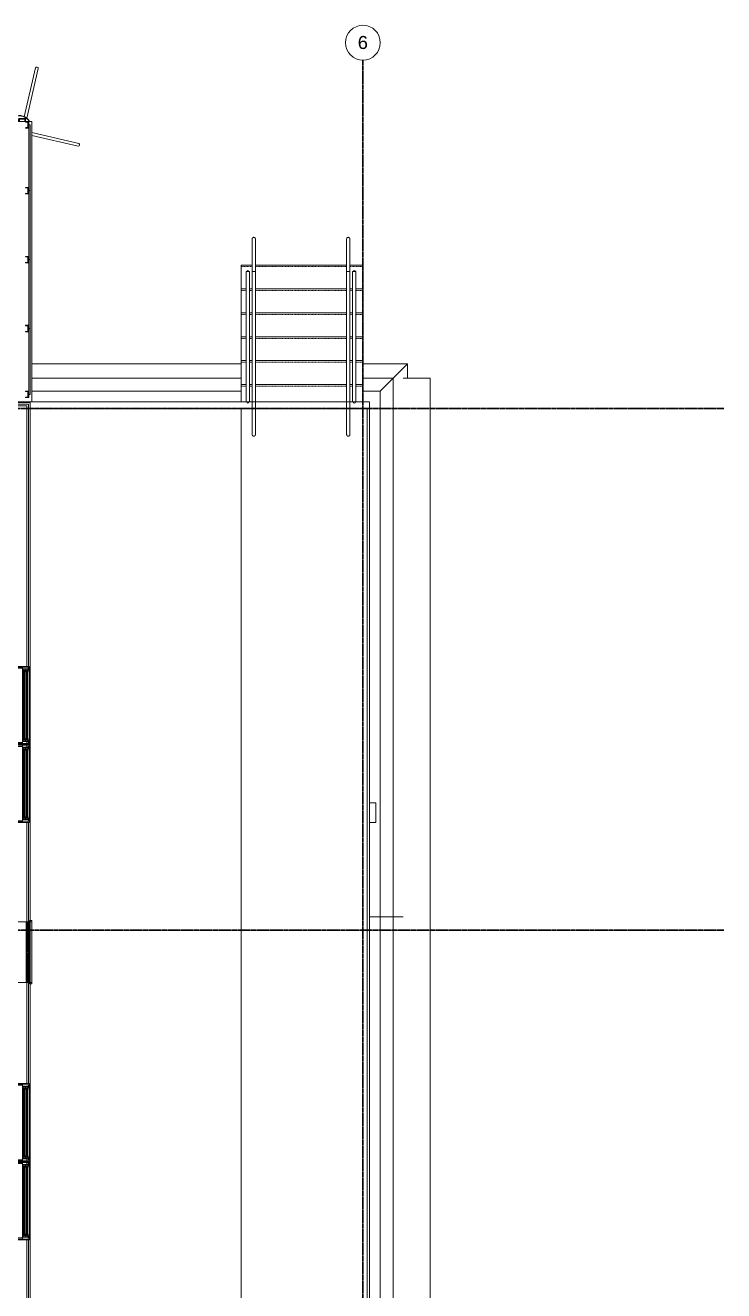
# Model space of a CAD drawing. Header units: inches. Extents: x -4093 to -1777, y 9773 to 12264.
# Drawn here: x -2099 to -1777, y 11681 to 12264 of the extents above; entities that cross this region are included whole.
import ezdxf

# ---------------------------------------------------------------- set-up
doc = ezdxf.new("R2010")
doc.units = ezdxf.units.IN
doc.header["$MEASUREMENT"] = 0
for name, pattern in [('Dash', [0.25, 0.125, -0.125]), ('Grid Line 1_2_', [0.875, 0.5, -0.125, 0.125, -0.125]), ('Overhead 1_16_', [0.101562, 0.0625, -0.039062])]:
    doc.linetypes.add(name, pattern=pattern)
for name, color, linetype, lineweight in [('0-1', 7, 'Continuous', 5), ('0-2', 7, 'Continuous', 9), ('0-3', 165, 'Continuous', 5), ('A-DETL-GENF', 92, 'Continuous', 18), ('A-DETL-GENF-HDLN', 1, 'Dash', 9), ('A-FLOR-2', 192, 'Continuous', 9), ('A-FLOR-HRAL', 11, 'Continuous', 9), ('A-GENM', 5, 'Continuous', 9), ('A-GLAZ', 151, 'Continuous', 18), ('A-GLAZ-1', 151, 'Continuous', 9), ('A-GLAZ-2', 151, 'Continuous', 30), ('A-GLAZ-CURT', 52, 'Continuous', 9), ('A-GLAZ-CWMG', 51, 'Continuous', 9), ('A-WALL', 113, 'Continuous', 18), ('A-WALL-3', 113, 'Continuous', 9), ('E-FIRE', 2, 'Continuous', 9), ('S-FNDN-1', 7, 'Continuous', 9), ('S-FNDN-2', 32, 'Continuous', 9), ('S-GRID-1', 1, 'Grid Line 1_2_', 30), ('S-GRID-IDEN', 1, 'Continuous', 9), ('S-GRID-IDEN-1', 147, 'Continuous', 9), ('S-STRS', 31, 'Continuous', 9), ('S-STRS-3', 31, 'Overhead 1_16_', 9)]:
    doc.layers.add(name, color=color, linetype=linetype, lineweight=lineweight)
doc.styles.add('Arial_1', font='arial.ttf', dxfattribs={"height": 6})

# ---------------------------------------------------------------- blocks, each defined once
blk = doc.blocks.new('316600 - Special Foundations - Diamond Pier - Generic - 316600 - Special Foundations - Diamond Pier - Generic-V118-BACKGROUND - 1ST FLOOR')
at = {"layer": 'S-FNDN-1'}
for p, q in [((7.46, 27.36), (2.26, 4.87)), ((3.39, 4.19), (8.68, 27.08)), ((-27.36, 7.46), (-16.14, 4.87)), ((-10.59, 4.87), (-27.08, 8.68)), ((-12.9, 4.12), (-6.41, 2.62)), ((-4.15, 3.38), (-7.35, 4.12)), ((-1.47, 4.12), (-1.77, 2.8)), ((-0.48, 2.86), (-0.23, 3.93)), ((27.36, -7.46), (5.77, -2.47)), ((5.77, -3.75), (27.08, -8.68))]:
    blk.add_line(p, q, dxfattribs=at)
for radius, start, end in [(5.41, 129.82676, 151.0098), (5.21, 127.01247, 149.74973), (5.41, 29.27295, 115.09263), (5.21, 30.46508, 109.28426)]:
    blk.add_arc((0, 0), radius, start, end, dxfattribs=at)
for centre, major_axis, start_param, end_param in [((8.07, 27.22), (-0.609, 0.141), 4.712389, 6.283185), ((8.07, 27.22), (-0.609, 0.141), 3.141593, 4.712389), ((-27.22, 8.07), (0.141, 0.609), 1.570796, 3.141593), ((-27.22, 8.07), (0.141, 0.609), 0, 1.570796), ((-0.81, 4.18), (-0.609, 0.141), 0.414884, 1.570796), ((-0.81, 4.18), (-0.609, 0.141), 1.570796, 3.002938), ((27.22, -8.07), (0.141, 0.609), 3.141593, 4.712389), ((27.22, -8.07), (0.141, 0.609), 4.712389, 6.283185)]:
    blk.add_ellipse(centre, major_axis=major_axis, ratio=0.764544, start_param=start_param, end_param=end_param, dxfattribs=at)
blk = doc.blocks.new('Grid - Grid Head - Circle-1738874-BACKGROUND - 1ST FLOOR')
at = {"layer": 'S-GRID-IDEN-1'}
for start, end in [(360, 180), (180, 360)]:
    blk.add_arc((0, 0), 0.25, start, end, dxfattribs=at)
blk = doc.blocks.new('CTR - 1st Phase - Structure_rvt-1-BACKGROUND - 1ST FLOOR')
at = {"layer": 'S-FNDN-1'}
for p in [(-1924.82, 12101.19), (-1912.32, 9881.19)]:
    blk.add_line(p, (-1912.32, 12101.19), dxfattribs=at)
at = {"layer": 'S-GRID-1'}
for p, q in [((-1943.32, 9772.61), (-1943.32, 12247.5)), ((-1777.25, 12087.19), (-4076.95, 12087.19)), ((-1777.25, 11847.19), (-4076.95, 11847.19))]:
    blk.add_line(p, q, dxfattribs=at)
at = {"layer": '0-2'}
blk.add_blockref('316600 - Special Foundations - Diamond Pier - Generic - 316600 - Special Foundations - Diamond Pier - Generic-V118-BACKGROUND - 1ST FLOOR', (-2101.47, 12216.57), dxfattribs=at)
at = {"layer": '0-3', "xscale": 31.99999999999999, "yscale": 31.99999999999999, "zscale": 31.99999999999999}
blk.add_blockref('Grid - Grid Head - Circle-1738874-BACKGROUND - 1ST FLOOR', (-1943.32, 12255.5), dxfattribs=at)
at = {"layer": 'S-GRID-IDEN', "insert": (-1945.7, 12258.6), "char_height": 6, "width": 5.656, "attachment_point": 1, "style": 'Arial_1'}
blk.add_mtext('6', dxfattribs=at)
blk = doc.blocks.new('Window-Double_Hung-Marvin-Essential - 2-WIDE _TEMP ALL LOW_ ESDH3066-3454284-BACKGROUND - 1ST FLOOR')
at = {"layer": 'A-DETL-GENF'}
for p, q in [((-19.25, -2.98), (-19.25, -2.94)), ((-19.25, -2.94), (-17.9, -2.94)), ((-17.75, -2.98), (-19.25, -2.98)), ((-17.9, -2.94), (-17.9, -2.83)), ((-17.9, -2.83), (-17.75, -2.83)), ((-16.72, -0.94), (-17.75, -0.94)), ((-17.75, -4.03), (-17.75, -0.94)), ((-17.75, -4.03), (-17.16, -4.03)), ((-17.08, -3.62), (-17.16, -4.03)), ((-17.08, -3.62), (-16.19, -3.62)), ((-16.85, -4), (-16.85, -3.62)), ((-16.3, -4), (-16.85, -4)), ((-16.72, -3.52), (-16.72, -0.94)), ((-16.38, -3.52), (-16.72, -3.52)), ((-16.56, -1.28), (-15.34, -1.28)), ((-16.56, -1.28), (-16.56, -2.22)), ((-15.34, -2.22), (-16.56, -2.22)), ((-16.56, -2.5), (-15.34, -2.5)), ((-16.56, -2.5), (-16.56, -3.44)), ((-15.34, -3.44), (-16.56, -3.44)), ((-16.38, -3.62), (-16.38, -3.52)), ((-16.18, -3.76), (-16.3, -3.76)), ((-16.3, -3.76), (-16.3, -4)), ((-16.19, -3.62), (-16.19, -3.72)), ((-16.19, -3.72), (-16.1, -3.72)), ((-16.18, -3.97), (-16.18, -3.76)), ((-16.18, -3.97), (-16.1, -3.97)), ((-16.1, -3.72), (-16.1, -3.97)), ((-15.28, -1.4), (-15.94, -1.4)), ((-15.94, -1.4), (-15.94, -2.12)), ((-15.94, -2.12), (-15.28, -2.12)), ((-15.28, -2.62), (-15.94, -2.62)), ((-15.94, -2.62), (-15.94, -3.34)), ((-15.94, -3.34), (-15.28, -3.34)), ((15.84, -1.41), (-15.84, -1.41)), ((-15.84, -1.41), (-15.84, -2.1)), ((15.84, -1.54), (-15.84, -1.54)), ((15.84, -1.98), (-15.84, -1.98)), ((15.84, -2.1), (-15.84, -2.1)), ((15.84, -2.63), (-15.84, -2.63)), ((-15.84, -2.63), (-15.84, -3.32)), ((15.84, -2.76), (-15.84, -2.76)), ((15.84, -3.2), (-15.84, -3.2)), ((15.84, -3.32), (-15.84, -3.32)), ((-15.54, -1.54), (-15.54, -1.98)), ((-15.54, -2.76), (-15.54, -3.2)), ((-15.34, -1.28), (-15.28, -1.34)), ((-15.34, -2.22), (-15.28, -2.16)), ((-15.34, -2.5), (-15.28, -2.56)), ((-15.34, -3.44), (-15.28, -3.38)), ((-15.28, -1.34), (-15.28, -1.4)), ((-15.28, -2.12), (-15.28, -2.16)), ((-15.28, -2.56), (-15.28, -2.62)), ((-15.28, -3.34), (-15.28, -3.38)), ((15.34, -1.28), (15.28, -1.34)), ((15.28, -1.34), (15.28, -1.4)), ((15.28, -1.4), (15.94, -1.4)), ((15.28, -2.12), (15.28, -2.16)), ((15.94, -2.12), (15.28, -2.12)), ((15.34, -2.22), (15.28, -2.16)), ((15.34, -2.5), (15.28, -2.56)), ((15.28, -2.56), (15.28, -2.62)), ((15.28, -2.62), (15.94, -2.62)), ((15.28, -3.34), (15.28, -3.38)), ((15.94, -3.34), (15.28, -3.34)), ((15.34, -3.44), (15.28, -3.38)), ((16.56, -1.28), (15.34, -1.28)), ((15.34, -2.22), (16.56, -2.22)), ((16.56, -2.5), (15.34, -2.5)), ((15.34, -3.44), (16.56, -3.44)), ((15.54, -1.54), (15.54, -1.98)), ((15.54, -2.76), (15.54, -3.2)), ((15.84, -1.41), (15.84, -2.1)), ((15.84, -2.63), (15.84, -3.32)), ((15.94, -1.4), (15.94, -2.12)), ((15.94, -2.62), (15.94, -3.34)), ((16.19, -3.72), (16.1, -3.72)), ((16.1, -3.72), (16.1, -3.97)), ((16.18, -3.97), (16.1, -3.97)), ((16.18, -3.97), (16.18, -3.76)), ((16.18, -3.76), (16.3, -3.76)), ((17.08, -3.62), (16.19, -3.62)), ((16.19, -3.62), (16.19, -3.72)), ((16.3, -3.76), (16.3, -4)), ((16.3, -4), (16.85, -4)), ((16.38, -3.62), (16.38, -3.52)), ((16.38, -3.52), (16.72, -3.52)), ((16.56, -1.28), (16.56, -2.22)), ((16.56, -2.5), (16.56, -3.44)), ((16.72, -3.52), (16.72, -0.94)), ((16.72, -0.94), (17.75, -0.94)), ((16.85, -4), (16.85, -3.62)), ((17.08, -3.62), (17.16, -4.03)), ((17.75, -4.03), (17.16, -4.03)), ((17.75, -4.03), (17.75, -0.94)), ((17.9, -2.83), (17.75, -2.83)), ((17.75, -2.98), (19.25, -2.98)), ((17.9, -2.94), (17.9, -2.83)), ((19.25, -2.94), (17.9, -2.94)), ((19.25, -2.98), (19.25, -2.94))]:
    blk.add_line(p, q, dxfattribs=at)
at = {"layer": 'A-DETL-GENF-HDLN'}
blk.add_line((16.1, -3.97), (-16.5, -3.97), dxfattribs=at)
at = {"layer": 'A-GLAZ'}
for p, q in [((-17.13, 4.44), (-17.75, 4.44)), ((-17.13, -0.91), (-17.13, 4.44)), ((17.12, 4.44), (17.75, 4.44)), ((17.12, 4.44), (17.12, -0.91))]:
    blk.add_line(p, q, dxfattribs=at)
at = {"layer": 'A-GLAZ-1'}
for p, q in [((-17.75, 4.44), (17.75, 4.44)), ((-17.75, -0.94), (17.75, -0.94)), ((17.75, -4.03), (-17.75, -4.03))]:
    blk.add_line(p, q, dxfattribs=at)
at = {"layer": 'A-GLAZ-2'}
for p, q in [((-17.75, -0.91), (-17.75, 4.44)), ((17.75, 4.44), (17.75, -0.91)), ((-17.75, -4.03), (-17.75, -0.94)), ((17.75, -0.94), (17.75, -4.03))]:
    blk.add_line(p, q, dxfattribs=at)
blk = doc.blocks.new('Window-Double_Hung-Marvin-Essential - 2-WIDE _TEMP ALL LOW_ ESDH3066-3454277-BACKGROUND - 1ST FLOOR')
at = {"layer": 'A-DETL-GENF'}
for p, q in [((-19.25, 2.98), (-19.25, 2.94)), ((-17.75, 2.98), (-19.25, 2.98)), ((-19.25, 2.94), (-17.9, 2.94)), ((-17.9, 2.94), (-17.9, 2.83)), ((-17.9, 2.83), (-17.75, 2.83)), ((-17.75, 4.03), (-17.16, 4.03)), ((-17.75, 4.03), (-17.75, 0.94)), ((-16.72, 0.94), (-17.75, 0.94)), ((-17.08, 3.62), (-17.16, 4.03)), ((-17.08, 3.62), (-16.19, 3.62)), ((-16.85, 4), (-16.85, 3.62)), ((-16.3, 4), (-16.85, 4)), ((-16.38, 3.52), (-16.72, 3.52)), ((-16.72, 3.52), (-16.72, 0.94)), ((-15.34, 3.44), (-16.56, 3.44)), ((-16.56, 2.5), (-16.56, 3.44)), ((-16.56, 2.5), (-15.34, 2.5)), ((-15.34, 2.22), (-16.56, 2.22)), ((-16.56, 1.28), (-16.56, 2.22)), ((-16.56, 1.28), (-15.34, 1.28)), ((-16.38, 3.62), (-16.38, 3.52)), ((-16.3, 3.76), (-16.3, 4)), ((-16.18, 3.76), (-16.3, 3.76)), ((-16.19, 3.72), (-16.1, 3.72)), ((-16.19, 3.62), (-16.19, 3.72)), ((-16.18, 3.97), (-16.1, 3.97)), ((-16.18, 3.97), (-16.18, 3.76)), ((-16.1, 3.72), (-16.1, 3.97)), ((-15.94, 2.62), (-15.94, 3.34)), ((-15.94, 3.34), (-15.28, 3.34)), ((-15.28, 2.62), (-15.94, 2.62)), ((-15.94, 1.4), (-15.94, 2.12)), ((-15.94, 2.12), (-15.28, 2.12)), ((-15.28, 1.4), (-15.94, 1.4)), ((15.84, 3.32), (-15.84, 3.32)), ((-15.84, 2.63), (-15.84, 3.32)), ((15.84, 3.2), (-15.84, 3.2)), ((15.84, 2.76), (-15.84, 2.76)), ((15.84, 2.63), (-15.84, 2.63)), ((15.84, 2.1), (-15.84, 2.1)), ((-15.84, 1.41), (-15.84, 2.1)), ((15.84, 1.98), (-15.84, 1.98)), ((15.84, 1.54), (-15.84, 1.54)), ((15.84, 1.41), (-15.84, 1.41)), ((-15.54, 2.76), (-15.54, 3.2)), ((-15.54, 1.54), (-15.54, 1.98)), ((-15.34, 3.44), (-15.28, 3.38)), ((-15.34, 2.5), (-15.28, 2.56)), ((-15.34, 2.22), (-15.28, 2.16)), ((-15.34, 1.28), (-15.28, 1.34)), ((-15.28, 3.34), (-15.28, 3.38)), ((-15.28, 2.56), (-15.28, 2.62)), ((-15.28, 2.12), (-15.28, 2.16)), ((-15.28, 1.34), (-15.28, 1.4)), ((15.34, 3.44), (15.28, 3.38)), ((15.28, 3.34), (15.28, 3.38)), ((15.94, 3.34), (15.28, 3.34)), ((15.28, 2.56), (15.28, 2.62)), ((15.28, 2.62), (15.94, 2.62)), ((15.34, 2.5), (15.28, 2.56)), ((15.34, 2.22), (15.28, 2.16)), ((15.28, 2.12), (15.28, 2.16)), ((15.94, 2.12), (15.28, 2.12)), ((15.28, 1.34), (15.28, 1.4)), ((15.28, 1.4), (15.94, 1.4)), ((15.34, 1.28), (15.28, 1.34)), ((15.34, 3.44), (16.56, 3.44)), ((16.56, 2.5), (15.34, 2.5)), ((15.34, 2.22), (16.56, 2.22)), ((16.56, 1.28), (15.34, 1.28)), ((15.54, 2.76), (15.54, 3.2)), ((15.54, 1.54), (15.54, 1.98)), ((15.84, 2.63), (15.84, 3.32)), ((15.84, 1.41), (15.84, 2.1)), ((15.94, 2.62), (15.94, 3.34)), ((15.94, 1.4), (15.94, 2.12)), ((16.18, 3.97), (16.1, 3.97)), ((16.1, 3.72), (16.1, 3.97)), ((16.19, 3.72), (16.1, 3.72)), ((16.18, 3.97), (16.18, 3.76)), ((16.18, 3.76), (16.3, 3.76)), ((16.19, 3.62), (16.19, 3.72)), ((17.08, 3.62), (16.19, 3.62)), ((16.3, 3.76), (16.3, 4)), ((16.3, 4), (16.85, 4)), ((16.38, 3.62), (16.38, 3.52)), ((16.38, 3.52), (16.72, 3.52)), ((16.56, 2.5), (16.56, 3.44)), ((16.56, 1.28), (16.56, 2.22)), ((16.72, 3.52), (16.72, 0.94)), ((16.72, 0.94), (17.75, 0.94)), ((16.85, 4), (16.85, 3.62)), ((17.08, 3.62), (17.16, 4.03)), ((17.75, 4.03), (17.16, 4.03)), ((17.75, 4.03), (17.75, 0.94)), ((17.75, 2.98), (19.25, 2.98)), ((17.9, 2.83), (17.75, 2.83)), ((17.9, 2.94), (17.9, 2.83)), ((19.25, 2.94), (17.9, 2.94)), ((19.25, 2.98), (19.25, 2.94))]:
    blk.add_line(p, q, dxfattribs=at)
at = {"layer": 'A-DETL-GENF-HDLN'}
blk.add_line((16.1, 3.97), (-16.5, 3.97), dxfattribs=at)
at = {"layer": 'A-GLAZ'}
for p, q in [((-17.13, 0.91), (-17.13, -4.44)), ((17.12, -4.44), (17.12, 0.91)), ((-17.13, -4.44), (-17.75, -4.44)), ((17.12, -4.44), (17.75, -4.44))]:
    blk.add_line(p, q, dxfattribs=at)
at = {"layer": 'A-GLAZ-1'}
for p, q in [((17.75, 4.03), (-17.75, 4.03)), ((-17.75, 0.94), (17.75, 0.94)), ((-17.75, -4.44), (17.75, -4.44))]:
    blk.add_line(p, q, dxfattribs=at)
at = {"layer": 'A-GLAZ-2'}
for p, q in [((-17.75, 4.03), (-17.75, 0.94)), ((-17.75, 0.91), (-17.75, -4.44)), ((17.75, 0.94), (17.75, 4.03)), ((17.75, -4.44), (17.75, 0.91))]:
    blk.add_line(p, q, dxfattribs=at)
blk = doc.blocks.new('Basic Wall _ 3_ XPS - ___-2578962-BACKGROUND - 1ST FLOOR')
at = {"layer": 'S-FNDN-2'}
for p, q in [((-2095.7, 12107.69), (-1999.32, 12107.69)), ((-1943.32, 12107.69), (-1922.82, 12107.69)), ((-1922.82, 12107.69), (-1929.41, 12101.1)), ((-2095.7, 12101.1), (-1999.32, 12101.1)), ((-1943.32, 12101.1), (-1929.41, 12101.1)), ((-1929.41, 12101.1), (-1935.38, 12095.13)), ((-2095.7, 12095.13), (-1999.32, 12095.13)), ((-1943.32, 12095.13), (-1935.38, 12095.13))]:
    blk.add_line(p, q, dxfattribs=at)
blk = doc.blocks.new('Basic Wall _ 3_ XPS - ___-2578964-BACKGROUND - 1ST FLOOR')
at = {"layer": 'S-FNDN-2'}
for p, q in [((-1929.41, 12101.1), (-1922.82, 12107.69)), ((-1922.82, 12107.69), (-1922.82, 12101.19)), ((-1935.38, 12095.13), (-1929.41, 12101.1)), ((-1929.41, 12101.1), (-1929.41, 11853.19)), ((-1935.38, 12095.13), (-1935.38, 11853.19)), ((-1935.38, 11853.19), (-1940.32, 11853.19)), ((-1929.41, 11853.19), (-1935.38, 11853.19)), ((-1924.82, 11853.19), (-1929.41, 11853.19))]:
    blk.add_line(p, q, dxfattribs=at)
blk = doc.blocks.new('Basic Wall _ 3_ XPS - ___-3207854-BACKGROUND - 1ST FLOOR')
at = {"layer": 'S-FNDN-2'}
for p, q in [((-1940.32, 11853.19), (-1935.38, 11853.19)), ((-1935.38, 11853.19), (-1929.41, 11853.19)), ((-1935.38, 11853.19), (-1935.38, 11565.19)), ((-1929.41, 11853.19), (-1924.82, 11853.19)), ((-1929.41, 11853.19), (-1929.41, 11565.19)), ((-1935.38, 11565.19), (-1940.32, 11565.19)), ((-1929.41, 11565.19), (-1935.38, 11565.19)), ((-1924.82, 11565.19), (-1929.41, 11565.19))]:
    blk.add_line(p, q, dxfattribs=at)
blk = doc.blocks.new('V-Series_EWC4_SPVU_RFA_2015 - 1ST FLOOR-2484708-BACKGROUND - 1ST FLOOR')
at = {"layer": 'A-GENM'}
for p, q in [((-3126.69, 12090.69), (-3127.25, 12090.69)), ((-3127.25, 12090.69), (-3127.25, 12089.69)), ((-3127.25, 12089.69), (-3126.69, 12089.69)), ((-3098.81, 12090.69), (-3126.69, 12090.69)), ((-3126.69, 12090.69), (-3126.69, 12089.69)), ((-3126.69, 12089.69), (-3126.69, 12090.69)), ((-3126.69, 12089.69), (-3098.81, 12089.69)), ((-3126.69, 12089.69), (-3126.69, 12060.25)), ((-3126.25, 12089.69), (-3126.69, 12089.69)), ((-3126.25, 12088.69), (-3126.25, 12089.69)), ((-3123.45, 12088.69), (-3126.25, 12088.69)), ((-3122.95, 12089.69), (-3123.45, 12089.69)), ((-3123.45, 12089.69), (-3123.45, 12088.69)), ((-3122.95, 12088.69), (-3122.95, 12089.69)), ((-3119.97, 12088.69), (-3122.95, 12088.69)), ((-3119.47, 12089.69), (-3119.97, 12089.69)), ((-3119.97, 12089.69), (-3119.97, 12088.69)), ((-3119.47, 12088.69), (-3119.47, 12089.69)), ((-3116.48, 12088.69), (-3119.47, 12088.69)), ((-3115.98, 12089.69), (-3116.48, 12089.69)), ((-3116.48, 12089.69), (-3116.48, 12088.69)), ((-3115.98, 12088.69), (-3115.98, 12089.69)), ((-3113, 12088.69), (-3115.98, 12088.69)), ((-3112.5, 12089.69), (-3113, 12089.69)), ((-3113, 12089.69), (-3113, 12088.69)), ((-3112.5, 12088.69), (-3112.5, 12089.69)), ((-3109.51, 12088.69), (-3112.5, 12088.69)), ((-3109.01, 12089.69), (-3109.51, 12089.69)), ((-3109.51, 12089.69), (-3109.51, 12088.69)), ((-3109.01, 12088.69), (-3109.01, 12089.69)), ((-3106.03, 12088.69), (-3109.01, 12088.69)), ((-3105.53, 12089.69), (-3106.03, 12089.69)), ((-3106.03, 12089.69), (-3106.03, 12088.69)), ((-3105.53, 12088.69), (-3105.53, 12089.69)), ((-3102.55, 12088.69), (-3105.53, 12088.69)), ((-3102.05, 12089.69), (-3102.55, 12089.69)), ((-3102.55, 12089.69), (-3102.55, 12088.69)), ((-3102.05, 12088.69), (-3102.05, 12089.69)), ((-3099.25, 12088.69), (-3102.05, 12088.69)), ((-3098.81, 12089.69), (-3099.25, 12089.69)), ((-3099.25, 12089.69), (-3099.25, 12088.69)), ((-3098.81, 12089.69), (-3098.81, 12090.69)), ((-3098.25, 12090.69), (-3098.81, 12090.69)), ((-3098.81, 12090.69), (-3098.81, 12089.69)), ((-3098.81, 12089.69), (-3098.25, 12089.69)), ((-3098.81, 12060.25), (-3098.81, 12089.69)), ((-3098.25, 12089.69), (-3098.25, 12090.69)), ((-3126.69, 12060.25), (-3098.81, 12060.25))]:
    blk.add_line(p, q, dxfattribs=at)
blk = doc.blocks.new('104416 - Fire Extinguishers - Wall - Class A - Light - 2A-3202366-BACKGROUND - 1ST FLOOR')
at = {"layer": 'E-FIRE'}
for p, q in [((13.63, -4.5), (13.63, -1.5)), ((22.75, -4.5), (13.63, -4.5)), ((22.75, -1.5), (22.75, -4.5))]:
    blk.add_line(p, q, dxfattribs=at)
blk = doc.blocks.new('Rectangular Mullion - RAILING POST-2680134-BACKGROUND - 1ST FLOOR')
at = {"layer": 'A-GLAZ-CWMG'}
for p, q in [((-3, -1.5), (-3, 0)), ((0, 0), (0, -1.5)), ((0, -1.5), (-3, -1.5)), ((-2.79, -0.21), (-2.72, -1.18)), ((-2.72, -1.18), (-0.28, -1.18)), ((-0.28, -1.18), (-0.21, -0.21))]:
    blk.add_line(p, q, dxfattribs=at)
for centre, start, end in [((-3, -0.21), 359.47196, 90), ((0, -0.21), 90, 180.52804)]:
    blk.add_arc(centre, 0.21, start, end, dxfattribs=at)
blk = doc.blocks.new('Horizontal_Siding - Horizontal_Siding-2852019-BACKGROUND - 1ST FLOOR')
at = {"layer": 'A-GLAZ-CURT'}
for p, q in [((-15.13, 2.25), (15.13, 2.25)), ((-15.13, 1.5), (-15.13, 2.25)), ((13.63, 1.5), (-13.63, 1.5)), ((15.13, 2.25), (15.13, 1.5))]:
    blk.add_line(p, q, dxfattribs=at)
blk = doc.blocks.new('Horizontal_Siding - Horizontal_Siding-2852020-BACKGROUND - 1ST FLOOR')
at = {"layer": 'A-GLAZ-CURT'}
for p, q in [((-15.87, 2.25), (15.87, 2.25)), ((-15.87, 1.5), (-15.87, 2.25)), ((14.37, 1.5), (-14.37, 1.5)), ((15.87, 2.25), (15.87, 1.5))]:
    blk.add_line(p, q, dxfattribs=at)
blk = doc.blocks.new('Rectangular Mullion - RAILING POST-2666422-BACKGROUND - 1ST FLOOR')
at = {"layer": 'A-GLAZ-CWMG'}
for p, q in [((-1.5, -1.5), (-1.5, 0)), ((1.5, 0), (1.5, -1.5)), ((1.5, -1.5), (-1.5, -1.5)), ((-1.29, -0.21), (-1.22, -1.18)), ((-1.22, -1.18), (1.22, -1.18)), ((1.22, -1.18), (1.29, -0.21))]:
    blk.add_line(p, q, dxfattribs=at)
for centre, radius, start, end in [((-1.5, -0.21), 0.211, 359.47196, 90), ((1.5, -0.21), 0.21, 90, 180.52804)]:
    blk.add_arc(centre, radius, start, end, dxfattribs=at)
blk = doc.blocks.new('Rectangular Mullion - RAILING POST-2806288-BACKGROUND - 1ST FLOOR')
at = {"layer": 'A-GLAZ-CWMG'}
for p, q in [((-3, 0), (-3, -1.5)), ((0, -1.5), (0, 0)), ((-3, -1.5), (0, -1.5)), ((-2.72, -1.18), (-2.79, -0.21)), ((-0.28, -1.18), (-2.72, -1.18)), ((-0.21, -0.21), (-0.28, -1.18))]:
    blk.add_line(p, q, dxfattribs=at)
for centre, radius, start, end in [((-3, -0.21), 0.211, 359.47196, 90), ((0, -0.21), 0.21, 90, 180.52804)]:
    blk.add_arc(centre, radius, start, end, dxfattribs=at)
blk = doc.blocks.new('Railing - 1_-2850776-BACKGROUND - 1ST FLOOR')
at = {"layer": 'A-FLOR-HRAL'}
for p, q in [((2, 11), (2, 0)), ((3.5, 0), (3.5, 11))]:
    blk.add_line(p, q, dxfattribs=at)
at = {"layer": 'A-FLOR-HRAL', "flags": 128}
for points in [[(2, 15), (2, 15.03), (2, 15.06), (2.01, 15.09), (2.01, 15.12), (2.01, 15.15), (2.02, 15.18), (2.03, 15.21), (2.04, 15.24), (2.05, 15.26), (2.06, 15.29), (2.07, 15.32), (2.08, 15.35), (2.1, 15.37), (2.11, 15.4), (2.13, 15.42), (2.15, 15.45), (2.17, 15.47), (2.19, 15.49), (2.21, 15.52), (2.23, 15.54), (2.25, 15.56), (2.27, 15.58), (2.3, 15.6), (2.32, 15.61), (2.34, 15.63), (2.37, 15.65), (2.4, 15.66), (2.42, 15.68), (2.45, 15.69), (2.48, 15.7), (2.51, 15.71), (2.53, 15.72), (2.56, 15.73), (2.59, 15.73), (2.62, 15.74), (2.65, 15.74), (2.68, 15.75), (2.71, 15.75), (2.74, 15.75)], [(2, 15), (2, 15), (2, 14.99), (2, 14.97), (2, 14.95), (2, 14.92), (2, 14.89), (2, 14.84), (2, 14.8), (2, 14.74), (2, 14.68), (2, 14.62), (2, 14.55), (2, 14.47), (2, 14.39), (2, 14.3), (2, 14.21), (2, 14.11), (2, 14.01), (2, 13.9), (2, 13.79), (2, 13.67), (2, 13.55), (2, 13.42), (2, 13.29), (2, 13.16), (2, 13.02), (2, 12.89), (2, 12.74), (2, 12.6), (2, 12.45), (2, 12.3), (2, 12.15), (2, 11.99), (2, 11.84), (2, 11.68), (2, 11.52), (2, 11.36), (2, 11.2), (2, 11.04), (2, 11)], [(2, 14.5), (2, 14.53), (2, 14.6), (2, 14.67), (2, 14.73), (2, 14.78), (2, 14.83), (2, 14.87), (2, 14.91), (2, 14.94), (2, 14.97), (2, 14.98), (2, 14.99), (2, 15)], [(2, 11), (2, 11.16), (2, 11.32), (2, 11.48), (2, 11.64), (2, 11.79), (2, 11.95), (2, 12.11), (2, 12.26), (2, 12.41), (2, 12.56), (2, 12.7), (2, 12.85), (2, 12.94)], [(2.75, 15.75), (2.78, 15.75), (2.81, 15.75), (2.84, 15.74), (2.87, 15.74), (2.9, 15.74), (2.93, 15.73), (2.96, 15.72), (2.99, 15.71), (3.01, 15.7), (3.04, 15.69), (3.07, 15.68), (3.1, 15.67), (3.12, 15.65), (3.15, 15.64), (3.17, 15.62), (3.2, 15.6), (3.22, 15.58), (3.24, 15.56), (3.27, 15.54), (3.29, 15.52), (3.31, 15.5), (3.33, 15.48), (3.35, 15.45), (3.36, 15.43), (3.38, 15.41), (3.4, 15.38), (3.41, 15.35), (3.43, 15.33), (3.44, 15.3), (3.45, 15.27), (3.46, 15.24), (3.47, 15.22), (3.48, 15.19), (3.48, 15.16), (3.49, 15.13), (3.49, 15.1), (3.5, 15.07), (3.5, 15.04), (3.5, 15.01)], [(3.5, 11), (3.5, 11.16), (3.5, 11.32), (3.5, 11.48), (3.5, 11.64), (3.5, 11.79), (3.5, 11.95), (3.5, 12.11), (3.5, 12.26), (3.5, 12.41), (3.5, 12.56), (3.5, 12.7), (3.5, 12.85), (3.5, 12.99), (3.5, 13.12), (3.5, 13.26), (3.5, 13.39), (3.5, 13.52), (3.5, 13.64), (3.5, 13.76), (3.5, 13.87), (3.5, 13.98), (3.5, 14.08), (3.5, 14.18), (3.5, 14.28), (3.5, 14.37), (3.5, 14.45), (3.5, 14.53), (3.5, 14.6), (3.5, 14.67), (3.5, 14.73), (3.5, 14.78), (3.5, 14.83), (3.5, 14.87), (3.5, 14.91), (3.5, 14.94), (3.5, 14.97), (3.5, 14.98), (3.5, 14.99), (3.5, 15), (3.5, 15)], [(3.5, 15), (3.5, 14.99), (3.5, 14.97), (3.5, 14.95), (3.5, 14.92), (3.5, 14.89), (3.5, 14.84), (3.5, 14.8), (3.5, 14.74), (3.5, 14.68), (3.5, 14.62), (3.5, 14.55), (3.5, 14.52)], [(3.5, 14.07), (3.5, 14.01), (3.5, 13.9), (3.5, 13.79), (3.5, 13.67), (3.5, 13.55), (3.5, 13.42), (3.5, 13.29), (3.5, 13.16), (3.5, 13.02), (3.5, 12.89), (3.5, 12.74), (3.5, 12.6), (3.5, 12.45), (3.5, 12.3), (3.5, 12.15), (3.5, 11.99), (3.5, 11.84), (3.5, 11.68), (3.5, 11.52), (3.5, 11.36), (3.5, 11.2), (3.5, 11.04), (3.5, 11)]]:
    blk.add_lwpolyline(points, dxfattribs=at)
at = {"layer": 'A-FLOR-HRAL'}
blk.add_arc((0, 0), 0.5, 360, 180, dxfattribs=at)
blk = doc.blocks.new('Railing - 1_-2850778-BACKGROUND - 1ST FLOOR')
at = {"layer": 'A-FLOR-HRAL'}
for p, q in [((2, 0), (2, -11)), ((3.5, -11), (3.5, 0))]:
    blk.add_line(p, q, dxfattribs=at)
at = {"layer": 'A-FLOR-HRAL', "flags": 128}
for points in [[(2, -12.94), (2, -12.89), (2, -12.74), (2, -12.6), (2, -12.45), (2, -12.3), (2, -12.15), (2, -11.99), (2, -11.84), (2, -11.68), (2, -11.52), (2, -11.36), (2, -11.2), (2, -11.04), (2, -11)], [(2, -11), (2, -11.16), (2, -11.32), (2, -11.48), (2, -11.64), (2, -11.79), (2, -11.95), (2, -12.11), (2, -12.26), (2, -12.41), (2, -12.56), (2, -12.7), (2, -12.85), (2, -12.99), (2, -13.12), (2, -13.26), (2, -13.39), (2, -13.52), (2, -13.64), (2, -13.76), (2, -13.87), (2, -13.98), (2, -14.08), (2, -14.18), (2, -14.28), (2, -14.37), (2, -14.45), (2, -14.53), (2, -14.6), (2, -14.67), (2, -14.73), (2, -14.78), (2, -14.83), (2, -14.87), (2, -14.91), (2, -14.94), (2, -14.97), (2, -14.98), (2, -14.99), (2, -15), (2, -15)], [(3.5, -11), (3.5, -11.16), (3.5, -11.32), (3.5, -11.48), (3.5, -11.64), (3.5, -11.79), (3.5, -11.95), (3.5, -12.11), (3.5, -12.26), (3.5, -12.41), (3.5, -12.56), (3.5, -12.7), (3.5, -12.85)], [(3.5, -15), (3.5, -15), (3.5, -14.99), (3.5, -14.97), (3.5, -14.95), (3.5, -14.92), (3.5, -14.89), (3.5, -14.84), (3.5, -14.8), (3.5, -14.74), (3.5, -14.68), (3.5, -14.62), (3.5, -14.55), (3.5, -14.47), (3.5, -14.39), (3.5, -14.3), (3.5, -14.21), (3.5, -14.11), (3.5, -14.01), (3.5, -13.9), (3.5, -13.79), (3.5, -13.67), (3.5, -13.55), (3.5, -13.42), (3.5, -13.29), (3.5, -13.16), (3.5, -13.02), (3.5, -12.89), (3.5, -12.74), (3.5, -12.6), (3.5, -12.45), (3.5, -12.3), (3.5, -12.15), (3.5, -11.99), (3.5, -11.84), (3.5, -11.68), (3.5, -11.52), (3.5, -11.36), (3.5, -11.2), (3.5, -11.04), (3.5, -11)], [(2, -15), (2, -14.99), (2, -14.97), (2, -14.95), (2, -14.92), (2, -14.89), (2, -14.84), (2, -14.8), (2, -14.74), (2, -14.68), (2, -14.62), (2, -14.55), (2, -14.5)], [(2.75, -15.75), (2.72, -15.75), (2.69, -15.75), (2.66, -15.74), (2.63, -15.74), (2.6, -15.74), (2.57, -15.73), (2.54, -15.72), (2.51, -15.71), (2.49, -15.7), (2.46, -15.69), (2.43, -15.68), (2.4, -15.67), (2.38, -15.65), (2.35, -15.64), (2.33, -15.62), (2.3, -15.6), (2.28, -15.58), (2.26, -15.56), (2.23, -15.54), (2.21, -15.52), (2.19, -15.5), (2.17, -15.48), (2.15, -15.45), (2.14, -15.43), (2.12, -15.41), (2.1, -15.38), (2.09, -15.35), (2.07, -15.33), (2.06, -15.3), (2.05, -15.27), (2.04, -15.24), (2.03, -15.22), (2.02, -15.19), (2.02, -15.16), (2.01, -15.13), (2.01, -15.1), (2, -15.07), (2, -15.04), (2, -15.01)], [(3.5, -15), (3.5, -15.03), (3.5, -15.06), (3.49, -15.09), (3.49, -15.12), (3.49, -15.15), (3.48, -15.18), (3.47, -15.21), (3.46, -15.24), (3.45, -15.26), (3.44, -15.29), (3.43, -15.32), (3.42, -15.35), (3.4, -15.37), (3.39, -15.4), (3.37, -15.42), (3.35, -15.45), (3.33, -15.47), (3.31, -15.49), (3.29, -15.52), (3.27, -15.54), (3.25, -15.56), (3.23, -15.58), (3.2, -15.6), (3.18, -15.61), (3.16, -15.63), (3.13, -15.65), (3.1, -15.66), (3.08, -15.68), (3.05, -15.69), (3.02, -15.7), (2.99, -15.71), (2.97, -15.72), (2.94, -15.73), (2.91, -15.73), (2.88, -15.74), (2.85, -15.74), (2.82, -15.75), (2.79, -15.75), (2.76, -15.75)], [(3.5, -13.54), (3.5, -13.64), (3.5, -13.76), (3.5, -13.87), (3.5, -13.98), (3.5, -14.08), (3.5, -14.18), (3.5, -14.28), (3.5, -14.37), (3.5, -14.45), (3.5, -14.53), (3.5, -14.6), (3.5, -14.67), (3.5, -14.73), (3.5, -14.78), (3.5, -14.83), (3.5, -14.87), (3.5, -14.91), (3.5, -14.94), (3.5, -14.97), (3.5, -14.98), (3.5, -14.99), (3.5, -15)]]:
    blk.add_lwpolyline(points, dxfattribs=at)
at = {"layer": 'A-FLOR-HRAL'}
blk.add_arc((0, 0), 0.5, 180, 360, dxfattribs=at)
blk = doc.blocks.new('Railing - Railing-2901872-BACKGROUND - 1ST FLOOR')
at = {"layer": 'A-FLOR-HRAL'}
for p, q in [((-1997.07, 12150.19), (-1995.57, 12150.19)), ((-1997.07, 12150.19), (-1997.07, 12090.19)), ((-1995.57, 12150.19), (-1995.57, 12090.19)), ((-1994.32, 12150.19), (-1992.82, 12150.19)), ((-1994.32, 12150.19), (-1994.32, 12090.19)), ((-1992.82, 12150.19), (-1992.82, 12090.19)), ((-1995.57, 12090.19), (-1997.07, 12090.19)), ((-1992.82, 12090.19), (-1994.32, 12090.19))]:
    blk.add_line(p, q, dxfattribs=at)
for name, p in [('Railing - 1_-2850776-BACKGROUND - 1ST FLOOR', (-1996.32, 12150.19)), ('Railing - 1_-2850778-BACKGROUND - 1ST FLOOR', (-1996.32, 12090.19))]:
    blk.add_blockref(name, p)
blk = doc.blocks.new('Railing - 1_-V134-BACKGROUND - 1ST FLOOR')
at = {"layer": 'A-FLOR-HRAL'}
for p, q in [((2, 0), (2, -11)), ((3.5, -11), (3.5, 0)), ((2, -13.55), (2, -13.55))]:
    blk.add_line(p, q, dxfattribs=at)
at = {"layer": 'A-FLOR-HRAL', "flags": 128}
for points in [[(2, -12.94), (2, -12.89), (2, -12.74), (2, -12.6), (2, -12.45), (2, -12.3), (2, -12.15), (2, -11.99), (2, -11.84), (2, -11.68), (2, -11.52), (2, -11.36), (2, -11.2), (2, -11.04), (2, -11)], [(2, -11), (2, -11.16), (2, -11.32), (2, -11.48), (2, -11.64), (2, -11.79), (2, -11.95), (2, -12.11), (2, -12.26), (2, -12.41), (2, -12.56), (2, -12.7), (2, -12.85), (2, -12.99), (2, -13.12), (2, -13.26), (2, -13.39), (2, -13.52), (2, -13.64), (2, -13.76), (2, -13.87), (2, -13.98), (2, -14.08), (2, -14.18), (2, -14.28), (2, -14.37), (2, -14.45), (2, -14.53), (2, -14.6), (2, -14.67), (2, -14.73), (2, -14.78), (2, -14.83), (2, -14.87), (2, -14.91), (2, -14.94), (2, -14.97), (2, -14.98), (2, -14.99), (2, -15), (2, -15)], [(3.5, -11), (3.5, -11.16), (3.5, -11.32), (3.5, -11.48), (3.5, -11.64), (3.5, -11.79), (3.5, -11.95), (3.5, -12.11), (3.5, -12.26), (3.5, -12.41), (3.5, -12.56), (3.5, -12.7), (3.5, -12.85)], [(3.5, -15), (3.5, -15), (3.5, -14.99), (3.5, -14.97), (3.5, -14.95), (3.5, -14.92), (3.5, -14.89), (3.5, -14.84), (3.5, -14.8), (3.5, -14.74), (3.5, -14.68), (3.5, -14.62), (3.5, -14.55), (3.5, -14.47), (3.5, -14.39), (3.5, -14.3), (3.5, -14.21), (3.5, -14.11), (3.5, -14.01), (3.5, -13.9), (3.5, -13.79), (3.5, -13.67), (3.5, -13.55), (3.5, -13.42), (3.5, -13.29), (3.5, -13.16), (3.5, -13.02), (3.5, -12.89), (3.5, -12.74), (3.5, -12.6), (3.5, -12.45), (3.5, -12.3), (3.5, -12.15), (3.5, -11.99), (3.5, -11.84), (3.5, -11.68), (3.5, -11.52), (3.5, -11.36), (3.5, -11.2), (3.5, -11.04), (3.5, -11)], [(2, -15), (2, -14.99), (2, -14.97), (2, -14.95), (2, -14.92), (2, -14.89), (2, -14.84), (2, -14.8), (2, -14.74), (2, -14.68), (2, -14.62), (2, -14.55), (2, -14.5)], [(2.75, -15.75), (2.72, -15.75), (2.69, -15.75), (2.66, -15.74), (2.63, -15.74), (2.6, -15.74), (2.57, -15.73), (2.54, -15.72), (2.51, -15.71), (2.49, -15.7), (2.46, -15.69), (2.43, -15.68), (2.4, -15.67), (2.38, -15.65), (2.35, -15.64), (2.33, -15.62), (2.3, -15.6), (2.28, -15.58), (2.26, -15.56), (2.23, -15.54), (2.21, -15.52), (2.19, -15.5), (2.17, -15.48), (2.15, -15.45), (2.14, -15.43), (2.12, -15.41), (2.1, -15.38), (2.09, -15.35), (2.07, -15.33), (2.06, -15.3), (2.05, -15.27), (2.04, -15.24), (2.03, -15.22), (2.02, -15.19), (2.02, -15.16), (2.01, -15.13), (2.01, -15.1), (2, -15.07), (2, -15.04), (2, -15.01)], [(3.5, -15), (3.5, -15.03), (3.5, -15.06), (3.49, -15.09), (3.49, -15.12), (3.49, -15.15), (3.48, -15.18), (3.47, -15.21), (3.46, -15.24), (3.45, -15.26), (3.44, -15.29), (3.43, -15.32), (3.42, -15.35), (3.4, -15.37), (3.39, -15.4), (3.37, -15.42), (3.35, -15.45), (3.33, -15.47), (3.31, -15.49), (3.29, -15.52), (3.27, -15.54), (3.25, -15.56), (3.23, -15.58), (3.2, -15.6), (3.18, -15.61), (3.16, -15.63), (3.13, -15.65), (3.1, -15.66), (3.08, -15.68), (3.05, -15.69), (3.02, -15.7), (2.99, -15.71), (2.97, -15.72), (2.94, -15.73), (2.91, -15.73), (2.88, -15.74), (2.85, -15.74), (2.82, -15.75), (2.79, -15.75), (2.76, -15.75)], [(3.5, -13.55), (3.5, -13.64), (3.5, -13.76), (3.5, -13.87), (3.5, -13.98), (3.5, -14.08), (3.5, -14.18), (3.5, -14.28), (3.5, -14.37), (3.5, -14.45), (3.5, -14.53), (3.5, -14.6), (3.5, -14.67), (3.5, -14.73), (3.5, -14.78), (3.5, -14.83), (3.5, -14.87), (3.5, -14.91), (3.5, -14.94), (3.5, -14.97), (3.5, -14.98), (3.5, -14.99), (3.5, -15)]]:
    blk.add_lwpolyline(points, dxfattribs=at)
at = {"layer": 'A-FLOR-HRAL'}
blk.add_arc((0, 0), 0.5, 180, 360, dxfattribs=at)
blk = doc.blocks.new('Railing - Railing-2901879-BACKGROUND - 1ST FLOOR')
at = {"layer": 'A-FLOR-HRAL'}
for p, q in [((-1950.82, 12150.19), (-1949.32, 12150.19)), ((-1950.82, 12150.19), (-1950.82, 12090.19)), ((-1949.32, 12150.19), (-1949.32, 12090.19)), ((-1948.07, 12150.19), (-1946.57, 12150.19)), ((-1948.07, 12150.19), (-1948.07, 12090.19)), ((-1946.57, 12150.19), (-1946.57, 12090.19)), ((-1949.32, 12090.19), (-1950.82, 12090.19)), ((-1946.57, 12090.19), (-1948.07, 12090.19))]:
    blk.add_line(p, q, dxfattribs=at)
at = {"extrusion": (0, 0, -1), "zscale": -1}
for name, p in [('Railing - 1_-2850776-BACKGROUND - 1ST FLOOR', (1947.32, 12150.19)), ('Railing - 1_-V134-BACKGROUND - 1ST FLOOR', (1947.32, 12090.19))]:
    blk.add_blockref(name, p, dxfattribs=at)

msp = doc.modelspace()

# ---------------------------------------------------------------- linework, layer by layer
at = {"layer": 'A-FLOR-2'}
for p, q in [((-2098.7, 12219.19), (-2304.95, 12219.19)), ((-2095.7, 12219.19), (-2097.2, 12219.19)), ((-2095.7, 12090.19), (-2095.7, 12219.19)), ((-1999.32, 12087.19), (-1999.32, 11109.39)), ((-1941.32, 11049.39), (-1941.32, 12087.19)), ((-1940.32, 10009.09), (-1940.32, 12087.19))]:
    msp.add_line(p, q, dxfattribs=at)
at = {"layer": 'A-WALL'}
for p, q in [((-2140.17, 12089.19), (-2097.32, 12089.19)), ((-2140.17, 12088.44), (-2098.07, 12088.44)), ((-2098.07, 12088.44), (-2098.07, 11968.34)), ((-2097.32, 12089.19), (-2097.32, 11968.34)), ((-2098.07, 11932.84), (-2098.07, 11932.34)), ((-2097.32, 11932.84), (-2097.32, 11932.34)), ((-2098.07, 11896.84), (-2098.07, 11776.34)), ((-2097.32, 11896.84), (-2097.32, 11776.34)), ((-2098.07, 11740.84), (-2098.07, 11740.34)), ((-2097.32, 11740.84), (-2097.32, 11740.34)), ((-2098.07, 11704.84), (-2098.07, 11662.34)), ((-2097.32, 11704.84), (-2097.32, 11662.34))]:
    msp.add_line(p, q, dxfattribs=at)
at = {"layer": 'A-WALL-3'}
for p, q in [((-2096.57, 12089.94), (-2309.72, 12089.94)), ((-2096.57, 11932.84), (-2096.57, 12089.94)), ((-2096.98, 11968.34), (-2096.57, 11968.34)), ((-2096.57, 11932.84), (-2096.98, 11932.84)), ((-2096.98, 11932.34), (-2096.57, 11932.34)), ((-2096.57, 11433.64), (-2096.57, 11932.84)), ((-2096.57, 11896.84), (-2096.98, 11896.84)), ((-2105.45, 11850.93), (-2098.32, 11850.93)), ((-2098.32, 11850.93), (-2098.32, 11823.05)), ((-2098.32, 11823.05), (-2105.45, 11823.05)), ((-2096.98, 11776.34), (-2096.57, 11776.34)), ((-2096.57, 11740.84), (-2096.98, 11740.84)), ((-2096.98, 11740.34), (-2096.57, 11740.34)), ((-2096.57, 11704.84), (-2096.98, 11704.84))]:
    msp.add_line(p, q, dxfattribs=at)
at = {"layer": 'S-FNDN-2'}
for p, q in [((-2692.57, 12090.19), (-1997.07, 12090.19)), ((-1995.57, 12090.19), (-1994.32, 12090.19)), ((-1992.82, 12090.19), (-1950.82, 12090.19)), ((-1949.32, 12090.19), (-1948.07, 12090.19)), ((-1946.57, 12090.19), (-1940.32, 12090.19)), ((-1940.32, 12087.19), (-1940.32, 12090.19)), ((-1994.32, 12087.19), (-2096.57, 12087.19)), ((-1950.82, 12087.19), (-1992.82, 12087.19)), ((-1940.32, 12087.19), (-1949.32, 12087.19))]:
    msp.add_line(p, q, dxfattribs=at)
at = {"layer": 'S-STRS'}
for p, q in [((-1994.32, 12153.19), (-1999.32, 12153.19)), ((-1999.32, 12153.19), (-1999.32, 12142.19)), ((-1950.82, 12153.19), (-1992.82, 12153.19)), ((-1943.32, 12153.19), (-1949.32, 12153.19)), ((-1943.32, 12153.19), (-1943.32, 12142.19)), ((-1999.32, 12142.19), (-1999.32, 12131.19)), ((-1997.07, 12142.19), (-1999.32, 12142.19)), ((-1994.32, 12142.19), (-1995.57, 12142.19)), ((-1950.82, 12142.19), (-1992.82, 12142.19)), ((-1948.07, 12142.19), (-1949.32, 12142.19)), ((-1943.32, 12142.19), (-1946.57, 12142.19)), ((-1943.32, 12142.19), (-1943.32, 12131.19)), ((-1999.32, 12131.19), (-1999.32, 12120.19)), ((-1997.07, 12131.19), (-1999.32, 12131.19)), ((-1994.32, 12131.19), (-1995.57, 12131.19)), ((-1950.82, 12131.19), (-1992.82, 12131.19)), ((-1948.07, 12131.19), (-1949.32, 12131.19)), ((-1943.32, 12131.19), (-1946.57, 12131.19)), ((-1943.32, 12131.19), (-1943.32, 12120.19)), ((-1999.32, 12120.19), (-1999.32, 12109.19)), ((-1997.07, 12120.19), (-1999.32, 12120.19)), ((-1994.32, 12120.19), (-1995.57, 12120.19)), ((-1950.82, 12120.19), (-1992.82, 12120.19)), ((-1948.07, 12120.19), (-1949.32, 12120.19)), ((-1943.32, 12120.19), (-1946.57, 12120.19)), ((-1943.32, 12120.19), (-1943.32, 12109.19)), ((-1999.32, 12109.19), (-1999.32, 12098.19)), ((-1997.07, 12109.19), (-1999.32, 12109.19)), ((-1994.32, 12109.19), (-1995.57, 12109.19)), ((-1950.82, 12109.19), (-1992.82, 12109.19)), ((-1948.07, 12109.19), (-1949.32, 12109.19)), ((-1943.32, 12109.19), (-1946.57, 12109.19)), ((-1943.32, 12109.19), (-1943.32, 12098.19)), ((-1999.32, 12098.19), (-1999.32, 12090.19)), ((-1997.07, 12098.19), (-1999.32, 12098.19)), ((-1994.32, 12098.19), (-1995.57, 12098.19)), ((-1950.82, 12098.19), (-1992.82, 12098.19)), ((-1948.07, 12098.19), (-1949.32, 12098.19)), ((-1943.32, 12098.19), (-1946.57, 12098.19)), ((-1943.32, 12098.19), (-1943.32, 12090.19)), ((-1994.32, 12087.19), (-1999.32, 12087.19)), ((-1950.82, 12087.19), (-1992.82, 12087.19)), ((-1943.32, 12087.19), (-1949.32, 12087.19))]:
    msp.add_line(p, q, dxfattribs=at)
at = {"layer": 'S-STRS-3'}
for p, q in [((-1994.32, 12152.44), (-1999.32, 12152.44)), ((-1950.82, 12152.44), (-1992.82, 12152.44)), ((-1943.32, 12152.44), (-1949.32, 12152.44)), ((-1997.07, 12141.44), (-1999.32, 12141.44)), ((-1994.32, 12141.44), (-1995.57, 12141.44)), ((-1950.82, 12141.44), (-1992.82, 12141.44)), ((-1948.07, 12141.44), (-1949.32, 12141.44)), ((-1943.32, 12141.44), (-1946.57, 12141.44)), ((-1997.07, 12130.44), (-1999.32, 12130.44)), ((-1994.32, 12130.44), (-1995.57, 12130.44)), ((-1950.82, 12130.44), (-1992.82, 12130.44)), ((-1948.07, 12130.44), (-1949.32, 12130.44)), ((-1943.32, 12130.44), (-1946.57, 12130.44)), ((-1997.07, 12119.44), (-1999.32, 12119.44)), ((-1994.32, 12119.44), (-1995.57, 12119.44)), ((-1950.82, 12119.44), (-1992.82, 12119.44)), ((-1948.07, 12119.44), (-1949.32, 12119.44)), ((-1943.32, 12119.44), (-1946.57, 12119.44)), ((-1997.07, 12108.44), (-1999.32, 12108.44)), ((-1994.32, 12108.44), (-1995.57, 12108.44)), ((-1950.82, 12108.44), (-1992.82, 12108.44)), ((-1948.07, 12108.44), (-1949.32, 12108.44)), ((-1943.32, 12108.44), (-1946.57, 12108.44)), ((-1997.07, 12097.44), (-1999.32, 12097.44)), ((-1994.32, 12097.44), (-1995.57, 12097.44)), ((-1950.82, 12097.44), (-1992.82, 12097.44)), ((-1948.07, 12097.44), (-1949.32, 12097.44)), ((-1943.32, 12097.44), (-1946.57, 12097.44))]:
    msp.add_line(p, q, dxfattribs=at)

# ---------------------------------------------------------------- block references
at = {"layer": '0-1'}
msp.add_blockref('CTR - 1st Phase - Structure_rvt-1-BACKGROUND - 1ST FLOOR', (0, 0), dxfattribs=at)
at = {"layer": 'A-FLOR-HRAL'}
for name in ['Railing - Railing-2901872-BACKGROUND - 1ST FLOOR', 'Railing - Railing-2901879-BACKGROUND - 1ST FLOOR']:
    msp.add_blockref(name, (0, 0), dxfattribs=at)
at = {"layer": 'A-GENM', "rotation": 269.9999999999999}
msp.add_blockref('V-Series_EWC4_SPVU_RFA_2015 - 1ST FLOOR-2484708-BACKGROUND - 1ST FLOOR', (-14186.51, 8724.24), dxfattribs=at)
at = {"layer": 'A-GLAZ-1'}
for name, p, rotation in [('Window-Double_Hung-Marvin-Essential - 2-WIDE _TEMP ALL LOW_ ESDH3066-3454284-BACKGROUND - 1ST FLOOR', (-2101.01, 11950.59), 89.99999999999882), ('Window-Double_Hung-Marvin-Essential - 2-WIDE _TEMP ALL LOW_ ESDH3066-3454284-BACKGROUND - 1ST FLOOR', (-2101.01, 11914.59), 89.99999999999882), ('Window-Double_Hung-Marvin-Essential - 2-WIDE _TEMP ALL LOW_ ESDH3066-3454277-BACKGROUND - 1ST FLOOR', (-2101.01, 11758.59), 269.9999999999988), ('Window-Double_Hung-Marvin-Essential - 2-WIDE _TEMP ALL LOW_ ESDH3066-3454277-BACKGROUND - 1ST FLOOR', (-2101.01, 11722.59), 269.9999999999988)]:
    msp.add_blockref(name, p, dxfattribs=dict(at, rotation=rotation))
at = {"layer": 'A-GLAZ-CURT', "rotation": 269.999999999999}
for name, p in [('Horizontal_Siding - Horizontal_Siding-2852019-BACKGROUND - 1ST FLOOR', (-2098.7, 12202.56)), ('Horizontal_Siding - Horizontal_Siding-2852020-BACKGROUND - 1ST FLOOR', (-2098.7, 12171.56)), ('Horizontal_Siding - Horizontal_Siding-2852020-BACKGROUND - 1ST FLOOR', (-2098.7, 12139.81)), ('Horizontal_Siding - Horizontal_Siding-2852019-BACKGROUND - 1ST FLOOR', (-2098.7, 12108.81))]:
    msp.add_blockref(name, p, dxfattribs=at)
at = {"layer": 'A-GLAZ-CWMG', "extrusion": (0, 0, -1)}
for name, p, rotation in [('Rectangular Mullion - RAILING POST-2680134-BACKGROUND - 1ST FLOOR', (2098.7, 12219.19), 180), ('Rectangular Mullion - RAILING POST-2666422-BACKGROUND - 1ST FLOOR', (2098.7, 12187.44), 270.000000000001), ('Rectangular Mullion - RAILING POST-2666422-BACKGROUND - 1ST FLOOR', (2098.7, 12155.69), 270.000000000001), ('Rectangular Mullion - RAILING POST-2666422-BACKGROUND - 1ST FLOOR', (2098.7, 12123.94), 270.000000000001), ('Rectangular Mullion - RAILING POST-2680134-BACKGROUND - 1ST FLOOR', (2098.7, 12092.19), 270.000000000001)]:
    msp.add_blockref(name, p, dxfattribs=dict(at, rotation=rotation))
at = {"layer": 'A-GLAZ-CWMG', "rotation": 89.99999999999902}
msp.add_blockref('Rectangular Mullion - RAILING POST-2806288-BACKGROUND - 1ST FLOOR', (-2098.7, 12219.19), dxfattribs=at)
at = {"layer": 'E-FIRE', "rotation": 90}
msp.add_blockref('104416 - Fire Extinguishers - Wall - Class A - Light - 2A-3202366-BACKGROUND - 1ST FLOOR', (-1941.82, 11883), dxfattribs=at)
at = {"layer": 'S-FNDN-2'}
for name in ['Basic Wall _ 3_ XPS - ___-2578962-BACKGROUND - 1ST FLOOR', 'Basic Wall _ 3_ XPS - ___-2578964-BACKGROUND - 1ST FLOOR', 'Basic Wall _ 3_ XPS - ___-3207854-BACKGROUND - 1ST FLOOR']:
    msp.add_blockref(name, (0, 0), dxfattribs=at)

doc.saveas('drawing.dxf')
